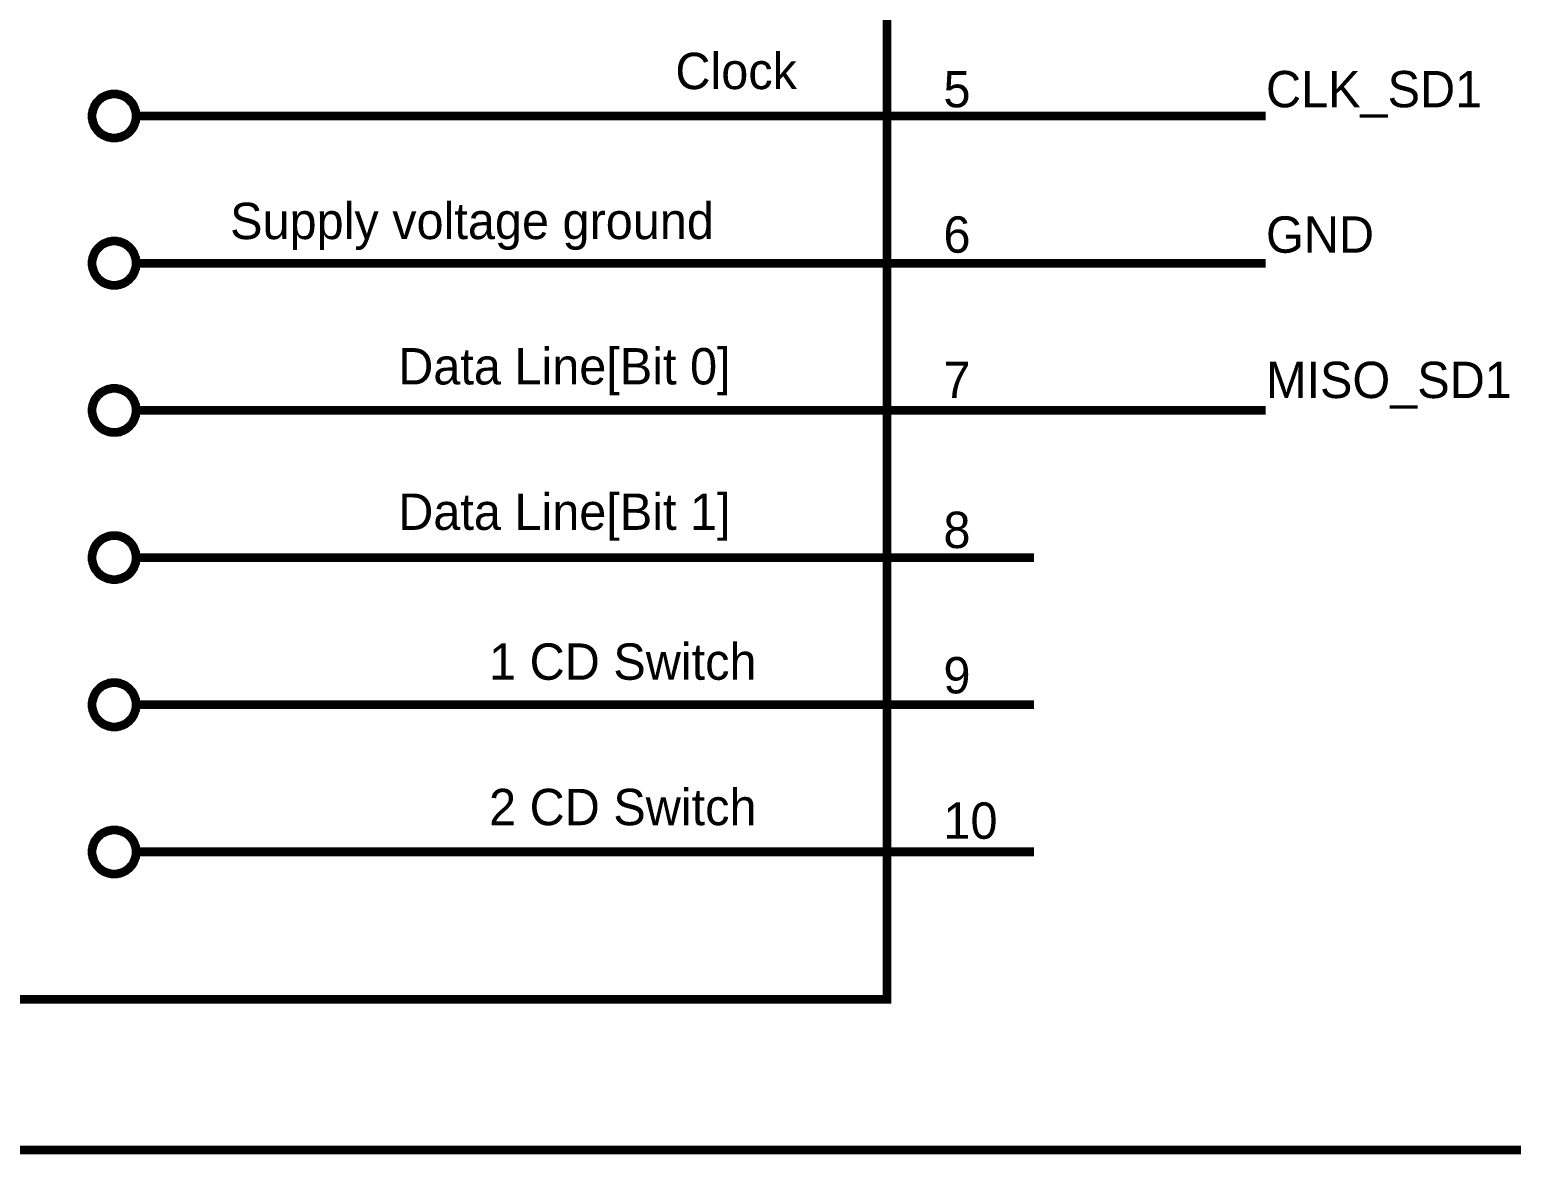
# Model space of a CAD drawing. Header units: inches. Extents: x 0 to 16.9, y 0 to 11.7.
# Drawn here: x 9.974 to 11.987, y 3.813 to 5.341 of the extents above; entities that cross this region are included whole.
import ezdxf

# ---------------------------------------------------------------- set-up
doc = ezdxf.new("R2010")
doc.units = ezdxf.units.IN
doc.header["$MEASUREMENT"] = 0
doc.layers.add('Sheet', color=255, linetype='Continuous')

msp = doc.modelspace()

# ---------------------------------------------------------------- linework, layer by layer
at = {"layer": 'Sheet'}
for points in [[(9.0385, 6.2234, 0.0118, 0.0118, 0), (11.1382, 6.2234, 0.0118, 0.0118, 0), (11.1382, 4.0233, 0.0118, 0.0118, 0), (9.0385, 4.0233, 0.0118, 0.0118, 0), (9.0385, 6.2234, 0.0118, 0.0118, 0)], [(9.0385, 6.2234, 0.0039, 0.0039, 0), (9.0385, 4.0233, 0.0039, 0.0039, 0), (11.1382, 4.0233, 0.0039, 0.0039, 0), (11.1382, 6.2234, 0.0039, 0.0039, 0), (9.0385, 6.2234, 0.0039, 0.0039, 0), (9.0385, 6.2234, 0.0039, 0.0039, 0)]]:
    msp.add_lwpolyline(points, format="xyseb", close=True, dxfattribs=at)
for points in [[(10.0584, 5.2233, 0.0118, 0.0118, 0), (10.0584, 5.2248, 0.0118, 0.0118, 0), (10.0584, 5.2264, 0.0118, 0.0118, 0), (10.0588, 5.2279, 0.0118, 0.0118, 0), (10.0592, 5.2295, 0.0118, 0.0118, 0), (10.0592, 5.2306, 0.0118, 0.0118, 0), (10.06, 5.2322, 0.0118, 0.0118, 0), (10.0604, 5.2337, 0.0118, 0.0118, 0), (10.0608, 5.2349, 0.0118, 0.0118, 0), (10.0615, 5.2364, 0.0118, 0.0118, 0), (10.0619, 5.2376, 0.0118, 0.0118, 0), (10.0627, 5.2387, 0.0118, 0.0118, 0), (10.0635, 5.2403, 0.0118, 0.0118, 0), (10.0646, 5.2414, 0.0118, 0.0118, 0), (10.0654, 5.2426, 0.0118, 0.0118, 0), (10.0662, 5.2434, 0.0118, 0.0118, 0), (10.0673, 5.2445, 0.0118, 0.0118, 0), (10.0685, 5.2457, 0.0118, 0.0118, 0), (10.0692, 5.2465, 0.0118, 0.0118, 0), (10.0704, 5.2472, 0.0118, 0.0118, 0), (10.0716, 5.2484, 0.0118, 0.0118, 0), (10.0731, 5.2492, 0.0118, 0.0118, 0), (10.0743, 5.2499, 0.0118, 0.0118, 0), (10.0754, 5.2503, 0.0118, 0.0118, 0), (10.077, 5.2511, 0.0118, 0.0118, 0), (10.0781, 5.2515, 0.0118, 0.0118, 0), (10.0797, 5.2519, 0.0118, 0.0118, 0), (10.0812, 5.2526, 0.0118, 0.0118, 0), (10.0824, 5.2526, 0.0118, 0.0118, 0), (10.0839, 5.253, 0.0118, 0.0118, 0), (10.0854, 5.2534, 0.0118, 0.0118, 0), (10.087, 5.2534, 0.0118, 0.0118, 0), (10.0885, 5.2534, 0.0118, 0.0118, 0)], [(10.0885, 5.2534, 0.0118, 0.0118, 0), (10.0885, 5.2534, 0.0118, 0.0118, 0)], [(10.0885, 5.2534, 0.0118, 0.0118, 0), (10.0901, 5.2534, 0.0118, 0.0118, 0), (10.0916, 5.2534, 0.0118, 0.0118, 0), (10.0932, 5.253, 0.0118, 0.0118, 0), (10.0943, 5.2526, 0.0118, 0.0118, 0), (10.0959, 5.2526, 0.0118, 0.0118, 0), (10.0974, 5.2519, 0.0118, 0.0118, 0), (10.0986, 5.2515, 0.0118, 0.0118, 0), (10.1001, 5.2511, 0.0118, 0.0118, 0), (10.1013, 5.2503, 0.0118, 0.0118, 0), (10.1024, 5.2499, 0.0118, 0.0118, 0), (10.104, 5.2492, 0.0118, 0.0118, 0), (10.1051, 5.2484, 0.0118, 0.0118, 0), (10.1063, 5.2472, 0.0118, 0.0118, 0), (10.1074, 5.2465, 0.0118, 0.0118, 0), (10.1086, 5.2457, 0.0118, 0.0118, 0), (10.1094, 5.2445, 0.0118, 0.0118, 0), (10.1105, 5.2434, 0.0118, 0.0118, 0), (10.1113, 5.2426, 0.0118, 0.0118, 0), (10.1124, 5.2414, 0.0118, 0.0118, 0), (10.1132, 5.2403, 0.0118, 0.0118, 0), (10.114, 5.2387, 0.0118, 0.0118, 0), (10.1148, 5.2376, 0.0118, 0.0118, 0), (10.1151, 5.2364, 0.0118, 0.0118, 0), (10.1159, 5.2349, 0.0118, 0.0118, 0), (10.1163, 5.2337, 0.0118, 0.0118, 0), (10.1167, 5.2322, 0.0118, 0.0118, 0), (10.1175, 5.2306, 0.0118, 0.0118, 0), (10.1175, 5.2295, 0.0118, 0.0118, 0), (10.1178, 5.2279, 0.0118, 0.0118, 0), (10.1182, 5.2264, 0.0118, 0.0118, 0), (10.1182, 5.2248, 0.0118, 0.0118, 0), (10.1182, 5.2233, 0.0118, 0.0118, 0)], [(10.0885, 5.1936, 0.0118, 0.0118, 0), (10.087, 5.1936, 0.0118, 0.0118, 0), (10.0854, 5.1936, 0.0118, 0.0118, 0), (10.0839, 5.194, 0.0118, 0.0118, 0), (10.0824, 5.1944, 0.0118, 0.0118, 0), (10.0812, 5.1944, 0.0118, 0.0118, 0), (10.0797, 5.1947, 0.0118, 0.0118, 0), (10.0781, 5.1955, 0.0118, 0.0118, 0), (10.077, 5.1959, 0.0118, 0.0118, 0), (10.0754, 5.1967, 0.0118, 0.0118, 0), (10.0743, 5.1971, 0.0118, 0.0118, 0), (10.0731, 5.1978, 0.0118, 0.0118, 0), (10.0716, 5.1986, 0.0118, 0.0118, 0), (10.0704, 5.1994, 0.0118, 0.0118, 0), (10.0692, 5.2002, 0.0118, 0.0118, 0), (10.0685, 5.2013, 0.0118, 0.0118, 0), (10.0673, 5.2021, 0.0118, 0.0118, 0), (10.0662, 5.2032, 0.0118, 0.0118, 0), (10.0654, 5.2044, 0.0118, 0.0118, 0), (10.0646, 5.2056, 0.0118, 0.0118, 0), (10.0635, 5.2067, 0.0118, 0.0118, 0), (10.0627, 5.2079, 0.0118, 0.0118, 0), (10.0619, 5.209, 0.0118, 0.0118, 0), (10.0615, 5.2102, 0.0118, 0.0118, 0), (10.0608, 5.2117, 0.0118, 0.0118, 0), (10.0604, 5.2129, 0.0118, 0.0118, 0), (10.06, 5.2144, 0.0118, 0.0118, 0), (10.0592, 5.216, 0.0118, 0.0118, 0), (10.0592, 5.2171, 0.0118, 0.0118, 0), (10.0588, 5.2187, 0.0118, 0.0118, 0), (10.0584, 5.2202, 0.0118, 0.0118, 0), (10.0584, 5.2218, 0.0118, 0.0118, 0), (10.0584, 5.2233, 0.0118, 0.0118, 0)], [(10.0584, 5.2233, 0.0118, 0.0118, 0), (10.0584, 5.2233, 0.0118, 0.0118, 0)], [(10.1182, 5.2233, 0.0118, 0.0118, 0), (10.1182, 5.2218, 0.0118, 0.0118, 0), (10.1182, 5.2202, 0.0118, 0.0118, 0), (10.1178, 5.2187, 0.0118, 0.0118, 0), (10.1175, 5.2171, 0.0118, 0.0118, 0), (10.1175, 5.216, 0.0118, 0.0118, 0), (10.1167, 5.2144, 0.0118, 0.0118, 0), (10.1163, 5.2129, 0.0118, 0.0118, 0), (10.1159, 5.2117, 0.0118, 0.0118, 0), (10.1151, 5.2102, 0.0118, 0.0118, 0), (10.1148, 5.209, 0.0118, 0.0118, 0), (10.114, 5.2079, 0.0118, 0.0118, 0), (10.1132, 5.2067, 0.0118, 0.0118, 0), (10.1124, 5.2056, 0.0118, 0.0118, 0), (10.1113, 5.2044, 0.0118, 0.0118, 0), (10.1105, 5.2032, 0.0118, 0.0118, 0), (10.1094, 5.2021, 0.0118, 0.0118, 0), (10.1086, 5.2013, 0.0118, 0.0118, 0), (10.1074, 5.2002, 0.0118, 0.0118, 0), (10.1063, 5.1994, 0.0118, 0.0118, 0), (10.1051, 5.1986, 0.0118, 0.0118, 0), (10.104, 5.1978, 0.0118, 0.0118, 0), (10.1024, 5.1971, 0.0118, 0.0118, 0), (10.1013, 5.1967, 0.0118, 0.0118, 0), (10.1001, 5.1959, 0.0118, 0.0118, 0), (10.0986, 5.1955, 0.0118, 0.0118, 0), (10.0974, 5.1947, 0.0118, 0.0118, 0), (10.0959, 5.1944, 0.0118, 0.0118, 0), (10.0943, 5.1944, 0.0118, 0.0118, 0), (10.0932, 5.194, 0.0118, 0.0118, 0), (10.0916, 5.1936, 0.0118, 0.0118, 0), (10.0901, 5.1936, 0.0118, 0.0118, 0), (10.0885, 5.1936, 0.0118, 0.0118, 0)], [(10.1182, 5.2233, 0.0118, 0.0118, 0), (10.1182, 5.2233, 0.0118, 0.0118, 0), (10.1182, 5.2233, 0.0118, 0.0118, 0), (10.1182, 5.2233, 0.0118, 0.0118, 0), (10.1182, 5.2233, 0.0118, 0.0118, 0), (10.1182, 5.2233, 0.0118, 0.0118, 0), (10.1182, 5.2233, 0.0118, 0.0118, 0), (10.1182, 5.2233, 0.0118, 0.0118, 0), (10.1182, 5.2233, 0.0118, 0.0118, 0), (10.1182, 5.2233, 0.0118, 0.0118, 0), (10.1182, 5.2233, 0.0118, 0.0118, 0), (10.1182, 5.2233, 0.0118, 0.0118, 0), (10.1182, 5.2233, 0.0118, 0.0118, 0), (10.1182, 5.2233, 0.0118, 0.0118, 0), (10.1182, 5.2233, 0.0118, 0.0118, 0), (10.1182, 5.2233, 0.0118, 0.0118, 0), (10.1182, 5.2233, 0.0118, 0.0118, 0), (10.1182, 5.2233, 0.0118, 0.0118, 0), (10.1182, 5.2233, 0.0118, 0.0118, 0), (10.1182, 5.2233, 0.0118, 0.0118, 0), (10.1182, 5.2233, 0.0118, 0.0118, 0), (10.1182, 5.2233, 0.0118, 0.0118, 0), (10.1182, 5.2233, 0.0118, 0.0118, 0), (10.1182, 5.2233, 0.0118, 0.0118, 0), (10.1182, 5.2233, 0.0118, 0.0118, 0), (10.1182, 5.2233, 0.0118, 0.0118, 0), (10.1182, 5.2233, 0.0118, 0.0118, 0), (10.1182, 5.2233, 0.0118, 0.0118, 0), (10.1182, 5.2233, 0.0118, 0.0118, 0), (10.1182, 5.2233, 0.0118, 0.0118, 0), (10.1182, 5.2233, 0.0118, 0.0118, 0), (10.1182, 5.2233, 0.0118, 0.0118, 0), (10.1182, 5.2233, 0.0118, 0.0118, 0)], [(10.1182, 5.2233, 0.0118, 0.0118, 0), (10.1182, 5.2233, 0.0118, 0.0118, 0)], [(10.1182, 5.2233, 0.0118, 0.0118, 0), (11.1382, 5.2233, 0.0118, 0.0118, 0)], [(11.1382, 5.2233, 0.0118, 0.0118, 0), (11.338, 5.2233, 0.0118, 0.0118, 0)], [(11.338, 5.2233, 0.0118, 0.0118, 0), (11.6528, 5.2233, 0.0118, 0.0118, 0)], [(10.0584, 5.0234, 0.0118, 0.0118, 0), (10.0584, 5.025, 0.0118, 0.0118, 0), (10.0584, 5.0265, 0.0118, 0.0118, 0), (10.0588, 5.0281, 0.0118, 0.0118, 0), (10.0592, 5.0296, 0.0118, 0.0118, 0), (10.0592, 5.0308, 0.0118, 0.0118, 0), (10.06, 5.0323, 0.0118, 0.0118, 0), (10.0604, 5.0338, 0.0118, 0.0118, 0), (10.0608, 5.035, 0.0118, 0.0118, 0), (10.0615, 5.0365, 0.0118, 0.0118, 0), (10.0619, 5.0377, 0.0118, 0.0118, 0), (10.0627, 5.0389, 0.0118, 0.0118, 0), (10.0635, 5.0404, 0.0118, 0.0118, 0), (10.0646, 5.0416, 0.0118, 0.0118, 0), (10.0654, 5.0427, 0.0118, 0.0118, 0), (10.0662, 5.0435, 0.0118, 0.0118, 0), (10.0673, 5.0447, 0.0118, 0.0118, 0), (10.0685, 5.0458, 0.0118, 0.0118, 0), (10.0692, 5.0466, 0.0118, 0.0118, 0), (10.0704, 5.0474, 0.0118, 0.0118, 0), (10.0716, 5.0485, 0.0118, 0.0118, 0), (10.0731, 5.0493, 0.0118, 0.0118, 0), (10.0743, 5.0501, 0.0118, 0.0118, 0), (10.0754, 5.0504, 0.0118, 0.0118, 0), (10.077, 5.0512, 0.0118, 0.0118, 0), (10.0781, 5.0516, 0.0118, 0.0118, 0), (10.0797, 5.052, 0.0118, 0.0118, 0), (10.0812, 5.0528, 0.0118, 0.0118, 0), (10.0824, 5.0528, 0.0118, 0.0118, 0), (10.0839, 5.0531, 0.0118, 0.0118, 0), (10.0854, 5.0535, 0.0118, 0.0118, 0), (10.087, 5.0535, 0.0118, 0.0118, 0), (10.0885, 5.0535, 0.0118, 0.0118, 0)], [(10.0885, 5.0535, 0.0118, 0.0118, 0), (10.0885, 5.0535, 0.0118, 0.0118, 0)], [(10.0885, 5.0535, 0.0118, 0.0118, 0), (10.0901, 5.0535, 0.0118, 0.0118, 0), (10.0916, 5.0535, 0.0118, 0.0118, 0), (10.0932, 5.0531, 0.0118, 0.0118, 0), (10.0943, 5.0528, 0.0118, 0.0118, 0), (10.0959, 5.0528, 0.0118, 0.0118, 0), (10.0974, 5.052, 0.0118, 0.0118, 0), (10.0986, 5.0516, 0.0118, 0.0118, 0), (10.1001, 5.0512, 0.0118, 0.0118, 0), (10.1013, 5.0504, 0.0118, 0.0118, 0), (10.1024, 5.0501, 0.0118, 0.0118, 0), (10.104, 5.0493, 0.0118, 0.0118, 0), (10.1051, 5.0485, 0.0118, 0.0118, 0), (10.1063, 5.0474, 0.0118, 0.0118, 0), (10.1074, 5.0466, 0.0118, 0.0118, 0), (10.1086, 5.0458, 0.0118, 0.0118, 0), (10.1094, 5.0447, 0.0118, 0.0118, 0), (10.1105, 5.0435, 0.0118, 0.0118, 0), (10.1113, 5.0427, 0.0118, 0.0118, 0), (10.1124, 5.0416, 0.0118, 0.0118, 0), (10.1132, 5.0404, 0.0118, 0.0118, 0), (10.114, 5.0389, 0.0118, 0.0118, 0), (10.1148, 5.0377, 0.0118, 0.0118, 0), (10.1151, 5.0365, 0.0118, 0.0118, 0), (10.1159, 5.035, 0.0118, 0.0118, 0), (10.1163, 5.0338, 0.0118, 0.0118, 0), (10.1167, 5.0323, 0.0118, 0.0118, 0), (10.1175, 5.0308, 0.0118, 0.0118, 0), (10.1175, 5.0296, 0.0118, 0.0118, 0), (10.1178, 5.0281, 0.0118, 0.0118, 0), (10.1182, 5.0265, 0.0118, 0.0118, 0), (10.1182, 5.025, 0.0118, 0.0118, 0), (10.1182, 5.0234, 0.0118, 0.0118, 0)], [(10.0885, 4.9933, 0.0118, 0.0118, 0), (10.087, 4.9933, 0.0118, 0.0118, 0), (10.0854, 4.9933, 0.0118, 0.0118, 0), (10.0839, 4.9937, 0.0118, 0.0118, 0), (10.0824, 4.9941, 0.0118, 0.0118, 0), (10.0812, 4.9941, 0.0118, 0.0118, 0), (10.0797, 4.9949, 0.0118, 0.0118, 0), (10.0781, 4.9953, 0.0118, 0.0118, 0), (10.077, 4.9956, 0.0118, 0.0118, 0), (10.0754, 4.9964, 0.0118, 0.0118, 0), (10.0743, 4.9968, 0.0118, 0.0118, 0), (10.0731, 4.9976, 0.0118, 0.0118, 0), (10.0716, 4.9984, 0.0118, 0.0118, 0), (10.0704, 4.9995, 0.0118, 0.0118, 0), (10.0692, 5.0003, 0.0118, 0.0118, 0), (10.0685, 5.0011, 0.0118, 0.0118, 0), (10.0673, 5.0022, 0.0118, 0.0118, 0), (10.0662, 5.0034, 0.0118, 0.0118, 0), (10.0654, 5.0041, 0.0118, 0.0118, 0), (10.0646, 5.0053, 0.0118, 0.0118, 0), (10.0635, 5.0065, 0.0118, 0.0118, 0), (10.0627, 5.008, 0.0118, 0.0118, 0), (10.0619, 5.0092, 0.0118, 0.0118, 0), (10.0615, 5.0103, 0.0118, 0.0118, 0), (10.0608, 5.0119, 0.0118, 0.0118, 0), (10.0604, 5.013, 0.0118, 0.0118, 0), (10.06, 5.0146, 0.0118, 0.0118, 0), (10.0592, 5.0161, 0.0118, 0.0118, 0), (10.0592, 5.0173, 0.0118, 0.0118, 0), (10.0588, 5.0188, 0.0118, 0.0118, 0), (10.0584, 5.0203, 0.0118, 0.0118, 0), (10.0584, 5.0219, 0.0118, 0.0118, 0), (10.0584, 5.0234, 0.0118, 0.0118, 0)], [(10.0584, 5.0234, 0.0118, 0.0118, 0), (10.0584, 5.0234, 0.0118, 0.0118, 0)], [(10.1182, 5.0234, 0.0118, 0.0118, 0), (10.1182, 5.0219, 0.0118, 0.0118, 0), (10.1182, 5.0203, 0.0118, 0.0118, 0), (10.1178, 5.0188, 0.0118, 0.0118, 0), (10.1175, 5.0173, 0.0118, 0.0118, 0), (10.1175, 5.0161, 0.0118, 0.0118, 0), (10.1167, 5.0146, 0.0118, 0.0118, 0), (10.1163, 5.013, 0.0118, 0.0118, 0), (10.1159, 5.0119, 0.0118, 0.0118, 0), (10.1151, 5.0103, 0.0118, 0.0118, 0), (10.1148, 5.0092, 0.0118, 0.0118, 0), (10.114, 5.008, 0.0118, 0.0118, 0), (10.1132, 5.0065, 0.0118, 0.0118, 0), (10.1124, 5.0053, 0.0118, 0.0118, 0), (10.1113, 5.0041, 0.0118, 0.0118, 0), (10.1105, 5.0034, 0.0118, 0.0118, 0), (10.1094, 5.0022, 0.0118, 0.0118, 0), (10.1086, 5.0011, 0.0118, 0.0118, 0), (10.1074, 5.0003, 0.0118, 0.0118, 0), (10.1063, 4.9995, 0.0118, 0.0118, 0), (10.1051, 4.9984, 0.0118, 0.0118, 0), (10.104, 4.9976, 0.0118, 0.0118, 0), (10.1024, 4.9968, 0.0118, 0.0118, 0), (10.1013, 4.9964, 0.0118, 0.0118, 0), (10.1001, 4.9956, 0.0118, 0.0118, 0), (10.0986, 4.9953, 0.0118, 0.0118, 0), (10.0974, 4.9949, 0.0118, 0.0118, 0), (10.0959, 4.9941, 0.0118, 0.0118, 0), (10.0943, 4.9941, 0.0118, 0.0118, 0), (10.0932, 4.9937, 0.0118, 0.0118, 0), (10.0916, 4.9933, 0.0118, 0.0118, 0), (10.0901, 4.9933, 0.0118, 0.0118, 0), (10.0885, 4.9933, 0.0118, 0.0118, 0)], [(10.1182, 5.0234, 0.0118, 0.0118, 0), (10.1182, 5.0234, 0.0118, 0.0118, 0), (10.1182, 5.0234, 0.0118, 0.0118, 0), (10.1182, 5.0234, 0.0118, 0.0118, 0), (10.1182, 5.0234, 0.0118, 0.0118, 0), (10.1182, 5.0234, 0.0118, 0.0118, 0), (10.1182, 5.0234, 0.0118, 0.0118, 0), (10.1182, 5.0234, 0.0118, 0.0118, 0), (10.1182, 5.0234, 0.0118, 0.0118, 0), (10.1182, 5.0234, 0.0118, 0.0118, 0), (10.1182, 5.0234, 0.0118, 0.0118, 0), (10.1182, 5.0234, 0.0118, 0.0118, 0), (10.1182, 5.0234, 0.0118, 0.0118, 0), (10.1182, 5.0234, 0.0118, 0.0118, 0), (10.1182, 5.0234, 0.0118, 0.0118, 0), (10.1182, 5.0234, 0.0118, 0.0118, 0), (10.1182, 5.0234, 0.0118, 0.0118, 0), (10.1182, 5.0234, 0.0118, 0.0118, 0), (10.1182, 5.0234, 0.0118, 0.0118, 0), (10.1182, 5.0234, 0.0118, 0.0118, 0), (10.1182, 5.0234, 0.0118, 0.0118, 0), (10.1182, 5.0234, 0.0118, 0.0118, 0), (10.1182, 5.0234, 0.0118, 0.0118, 0), (10.1182, 5.0234, 0.0118, 0.0118, 0), (10.1182, 5.0234, 0.0118, 0.0118, 0), (10.1182, 5.0234, 0.0118, 0.0118, 0), (10.1182, 5.0234, 0.0118, 0.0118, 0), (10.1182, 5.0234, 0.0118, 0.0118, 0), (10.1182, 5.0234, 0.0118, 0.0118, 0), (10.1182, 5.0234, 0.0118, 0.0118, 0), (10.1182, 5.0234, 0.0118, 0.0118, 0), (10.1182, 5.0234, 0.0118, 0.0118, 0), (10.1182, 5.0234, 0.0118, 0.0118, 0)], [(10.1182, 5.0234, 0.0118, 0.0118, 0), (10.1182, 5.0234, 0.0118, 0.0118, 0)], [(10.1182, 5.0234, 0.0118, 0.0118, 0), (11.1382, 5.0234, 0.0118, 0.0118, 0)], [(11.1382, 5.0234, 0.0118, 0.0118, 0), (11.338, 5.0234, 0.0118, 0.0118, 0)], [(11.338, 5.0234, 0.0118, 0.0118, 0), (11.6528, 5.0234, 0.0118, 0.0118, 0)], [(10.0584, 4.8236, 0.0118, 0.0118, 0), (10.0584, 4.8251, 0.0118, 0.0118, 0), (10.0584, 4.8266, 0.0118, 0.0118, 0), (10.0588, 4.8282, 0.0118, 0.0118, 0), (10.0592, 4.8297, 0.0118, 0.0118, 0), (10.0592, 4.8309, 0.0118, 0.0118, 0), (10.06, 4.8324, 0.0118, 0.0118, 0), (10.0604, 4.834, 0.0118, 0.0118, 0), (10.0608, 4.8351, 0.0118, 0.0118, 0), (10.0615, 4.8367, 0.0118, 0.0118, 0), (10.0619, 4.8378, 0.0118, 0.0118, 0), (10.0627, 4.839, 0.0118, 0.0118, 0), (10.0635, 4.8402, 0.0118, 0.0118, 0), (10.0646, 4.8413, 0.0118, 0.0118, 0), (10.0654, 4.8425, 0.0118, 0.0118, 0), (10.0662, 4.8436, 0.0118, 0.0118, 0), (10.0673, 4.8448, 0.0118, 0.0118, 0), (10.0685, 4.8456, 0.0118, 0.0118, 0), (10.0692, 4.8467, 0.0118, 0.0118, 0), (10.0704, 4.8475, 0.0118, 0.0118, 0), (10.0716, 4.8483, 0.0118, 0.0118, 0), (10.0731, 4.849, 0.0118, 0.0118, 0), (10.0743, 4.8498, 0.0118, 0.0118, 0), (10.0754, 4.8502, 0.0118, 0.0118, 0), (10.077, 4.851, 0.0118, 0.0118, 0), (10.0781, 4.8513, 0.0118, 0.0118, 0), (10.0797, 4.8521, 0.0118, 0.0118, 0), (10.0812, 4.8525, 0.0118, 0.0118, 0), (10.0824, 4.8525, 0.0118, 0.0118, 0), (10.0839, 4.8529, 0.0118, 0.0118, 0), (10.0854, 4.8533, 0.0118, 0.0118, 0), (10.087, 4.8533, 0.0118, 0.0118, 0), (10.0885, 4.8533, 0.0118, 0.0118, 0)], [(10.0885, 4.8533, 0.0118, 0.0118, 0), (10.0885, 4.8533, 0.0118, 0.0118, 0)], [(10.0885, 4.8533, 0.0118, 0.0118, 0), (10.0901, 4.8533, 0.0118, 0.0118, 0), (10.0916, 4.8533, 0.0118, 0.0118, 0), (10.0932, 4.8529, 0.0118, 0.0118, 0), (10.0943, 4.8525, 0.0118, 0.0118, 0), (10.0959, 4.8525, 0.0118, 0.0118, 0), (10.0974, 4.8521, 0.0118, 0.0118, 0), (10.0986, 4.8513, 0.0118, 0.0118, 0), (10.1001, 4.851, 0.0118, 0.0118, 0), (10.1013, 4.8502, 0.0118, 0.0118, 0), (10.1024, 4.8498, 0.0118, 0.0118, 0), (10.104, 4.849, 0.0118, 0.0118, 0), (10.1051, 4.8483, 0.0118, 0.0118, 0), (10.1063, 4.8475, 0.0118, 0.0118, 0), (10.1074, 4.8467, 0.0118, 0.0118, 0), (10.1086, 4.8456, 0.0118, 0.0118, 0), (10.1094, 4.8448, 0.0118, 0.0118, 0), (10.1105, 4.8436, 0.0118, 0.0118, 0), (10.1113, 4.8425, 0.0118, 0.0118, 0), (10.1124, 4.8413, 0.0118, 0.0118, 0), (10.1132, 4.8402, 0.0118, 0.0118, 0), (10.114, 4.839, 0.0118, 0.0118, 0), (10.1148, 4.8378, 0.0118, 0.0118, 0), (10.1151, 4.8367, 0.0118, 0.0118, 0), (10.1159, 4.8351, 0.0118, 0.0118, 0), (10.1163, 4.834, 0.0118, 0.0118, 0), (10.1167, 4.8324, 0.0118, 0.0118, 0), (10.1175, 4.8309, 0.0118, 0.0118, 0), (10.1175, 4.8297, 0.0118, 0.0118, 0), (10.1178, 4.8282, 0.0118, 0.0118, 0), (10.1182, 4.8266, 0.0118, 0.0118, 0), (10.1182, 4.8251, 0.0118, 0.0118, 0), (10.1182, 4.8236, 0.0118, 0.0118, 0)], [(10.0885, 4.7935, 0.0118, 0.0118, 0), (10.087, 4.7935, 0.0118, 0.0118, 0), (10.0854, 4.7935, 0.0118, 0.0118, 0), (10.0839, 4.7938, 0.0118, 0.0118, 0), (10.0824, 4.7942, 0.0118, 0.0118, 0), (10.0812, 4.7942, 0.0118, 0.0118, 0), (10.0797, 4.795, 0.0118, 0.0118, 0), (10.0781, 4.7954, 0.0118, 0.0118, 0), (10.077, 4.7958, 0.0118, 0.0118, 0), (10.0754, 4.7965, 0.0118, 0.0118, 0), (10.0743, 4.7969, 0.0118, 0.0118, 0), (10.0731, 4.7977, 0.0118, 0.0118, 0), (10.0716, 4.7985, 0.0118, 0.0118, 0), (10.0704, 4.7996, 0.0118, 0.0118, 0), (10.0692, 4.8004, 0.0118, 0.0118, 0), (10.0685, 4.8012, 0.0118, 0.0118, 0), (10.0673, 4.8023, 0.0118, 0.0118, 0), (10.0662, 4.8035, 0.0118, 0.0118, 0), (10.0654, 4.8043, 0.0118, 0.0118, 0), (10.0646, 4.8054, 0.0118, 0.0118, 0), (10.0635, 4.8066, 0.0118, 0.0118, 0), (10.0627, 4.8081, 0.0118, 0.0118, 0), (10.0619, 4.8093, 0.0118, 0.0118, 0), (10.0615, 4.8104, 0.0118, 0.0118, 0), (10.0608, 4.812, 0.0118, 0.0118, 0), (10.0604, 4.8131, 0.0118, 0.0118, 0), (10.06, 4.8147, 0.0118, 0.0118, 0), (10.0592, 4.8162, 0.0118, 0.0118, 0), (10.0592, 4.8174, 0.0118, 0.0118, 0), (10.0588, 4.8189, 0.0118, 0.0118, 0), (10.0584, 4.8205, 0.0118, 0.0118, 0), (10.0584, 4.822, 0.0118, 0.0118, 0), (10.0584, 4.8236, 0.0118, 0.0118, 0)], [(10.0584, 4.8236, 0.0118, 0.0118, 0), (10.0584, 4.8236, 0.0118, 0.0118, 0)], [(10.1182, 4.8236, 0.0118, 0.0118, 0), (10.1182, 4.822, 0.0118, 0.0118, 0), (10.1182, 4.8205, 0.0118, 0.0118, 0), (10.1178, 4.8189, 0.0118, 0.0118, 0), (10.1175, 4.8174, 0.0118, 0.0118, 0), (10.1175, 4.8162, 0.0118, 0.0118, 0), (10.1167, 4.8147, 0.0118, 0.0118, 0), (10.1163, 4.8131, 0.0118, 0.0118, 0), (10.1159, 4.812, 0.0118, 0.0118, 0), (10.1151, 4.8104, 0.0118, 0.0118, 0), (10.1148, 4.8093, 0.0118, 0.0118, 0), (10.114, 4.8081, 0.0118, 0.0118, 0), (10.1132, 4.8066, 0.0118, 0.0118, 0), (10.1124, 4.8054, 0.0118, 0.0118, 0), (10.1113, 4.8043, 0.0118, 0.0118, 0), (10.1105, 4.8035, 0.0118, 0.0118, 0), (10.1094, 4.8023, 0.0118, 0.0118, 0), (10.1086, 4.8012, 0.0118, 0.0118, 0), (10.1074, 4.8004, 0.0118, 0.0118, 0), (10.1063, 4.7996, 0.0118, 0.0118, 0), (10.1051, 4.7985, 0.0118, 0.0118, 0), (10.104, 4.7977, 0.0118, 0.0118, 0), (10.1024, 4.7969, 0.0118, 0.0118, 0), (10.1013, 4.7965, 0.0118, 0.0118, 0), (10.1001, 4.7958, 0.0118, 0.0118, 0), (10.0986, 4.7954, 0.0118, 0.0118, 0), (10.0974, 4.795, 0.0118, 0.0118, 0), (10.0959, 4.7942, 0.0118, 0.0118, 0), (10.0943, 4.7942, 0.0118, 0.0118, 0), (10.0932, 4.7938, 0.0118, 0.0118, 0), (10.0916, 4.7935, 0.0118, 0.0118, 0), (10.0901, 4.7935, 0.0118, 0.0118, 0), (10.0885, 4.7935, 0.0118, 0.0118, 0)], [(10.1182, 4.8236, 0.0118, 0.0118, 0), (10.1182, 4.8236, 0.0118, 0.0118, 0), (10.1182, 4.8236, 0.0118, 0.0118, 0), (10.1182, 4.8236, 0.0118, 0.0118, 0), (10.1182, 4.8236, 0.0118, 0.0118, 0), (10.1182, 4.8236, 0.0118, 0.0118, 0), (10.1182, 4.8236, 0.0118, 0.0118, 0), (10.1182, 4.8236, 0.0118, 0.0118, 0), (10.1182, 4.8236, 0.0118, 0.0118, 0), (10.1182, 4.8236, 0.0118, 0.0118, 0), (10.1182, 4.8236, 0.0118, 0.0118, 0), (10.1182, 4.8236, 0.0118, 0.0118, 0), (10.1182, 4.8236, 0.0118, 0.0118, 0), (10.1182, 4.8236, 0.0118, 0.0118, 0), (10.1182, 4.8236, 0.0118, 0.0118, 0), (10.1182, 4.8236, 0.0118, 0.0118, 0), (10.1182, 4.8236, 0.0118, 0.0118, 0), (10.1182, 4.8236, 0.0118, 0.0118, 0), (10.1182, 4.8236, 0.0118, 0.0118, 0), (10.1182, 4.8236, 0.0118, 0.0118, 0), (10.1182, 4.8236, 0.0118, 0.0118, 0), (10.1182, 4.8236, 0.0118, 0.0118, 0), (10.1182, 4.8236, 0.0118, 0.0118, 0), (10.1182, 4.8236, 0.0118, 0.0118, 0), (10.1182, 4.8236, 0.0118, 0.0118, 0), (10.1182, 4.8236, 0.0118, 0.0118, 0), (10.1182, 4.8236, 0.0118, 0.0118, 0), (10.1182, 4.8236, 0.0118, 0.0118, 0), (10.1182, 4.8236, 0.0118, 0.0118, 0), (10.1182, 4.8236, 0.0118, 0.0118, 0), (10.1182, 4.8236, 0.0118, 0.0118, 0), (10.1182, 4.8236, 0.0118, 0.0118, 0), (10.1182, 4.8236, 0.0118, 0.0118, 0)], [(10.1182, 4.8236, 0.0118, 0.0118, 0), (10.1182, 4.8236, 0.0118, 0.0118, 0)], [(10.1182, 4.8236, 0.0118, 0.0118, 0), (11.1382, 4.8236, 0.0118, 0.0118, 0)], [(11.1382, 4.8236, 0.0118, 0.0118, 0), (11.338, 4.8236, 0.0118, 0.0118, 0)], [(11.338, 4.8236, 0.0118, 0.0118, 0), (11.6528, 4.8236, 0.0118, 0.0118, 0)], [(10.0584, 4.6233, 0.0118, 0.0118, 0), (10.0584, 4.6248, 0.0118, 0.0118, 0), (10.0584, 4.6264, 0.0118, 0.0118, 0), (10.0588, 4.6279, 0.0118, 0.0118, 0), (10.0592, 4.6295, 0.0118, 0.0118, 0), (10.0592, 4.6306, 0.0118, 0.0118, 0), (10.06, 4.6322, 0.0118, 0.0118, 0), (10.0604, 4.6337, 0.0118, 0.0118, 0), (10.0608, 4.6349, 0.0118, 0.0118, 0), (10.0615, 4.6364, 0.0118, 0.0118, 0), (10.0619, 4.6376, 0.0118, 0.0118, 0), (10.0627, 4.6387, 0.0118, 0.0118, 0), (10.0635, 4.6403, 0.0118, 0.0118, 0), (10.0646, 4.6414, 0.0118, 0.0118, 0), (10.0654, 4.6426, 0.0118, 0.0118, 0), (10.0662, 4.6434, 0.0118, 0.0118, 0), (10.0673, 4.6445, 0.0118, 0.0118, 0), (10.0685, 4.6457, 0.0118, 0.0118, 0), (10.0692, 4.6465, 0.0118, 0.0118, 0), (10.0704, 4.6472, 0.0118, 0.0118, 0), (10.0716, 4.6484, 0.0118, 0.0118, 0), (10.0731, 4.6492, 0.0118, 0.0118, 0), (10.0743, 4.6499, 0.0118, 0.0118, 0), (10.0754, 4.6503, 0.0118, 0.0118, 0), (10.077, 4.6511, 0.0118, 0.0118, 0), (10.0781, 4.6515, 0.0118, 0.0118, 0), (10.0797, 4.6519, 0.0118, 0.0118, 0), (10.0812, 4.6526, 0.0118, 0.0118, 0), (10.0824, 4.6526, 0.0118, 0.0118, 0), (10.0839, 4.653, 0.0118, 0.0118, 0), (10.0854, 4.6534, 0.0118, 0.0118, 0), (10.087, 4.6534, 0.0118, 0.0118, 0), (10.0885, 4.6534, 0.0118, 0.0118, 0)], [(10.0885, 4.6534, 0.0118, 0.0118, 0), (10.0885, 4.6534, 0.0118, 0.0118, 0)], [(10.0885, 4.6534, 0.0118, 0.0118, 0), (10.0901, 4.6534, 0.0118, 0.0118, 0), (10.0916, 4.6534, 0.0118, 0.0118, 0), (10.0932, 4.653, 0.0118, 0.0118, 0), (10.0943, 4.6526, 0.0118, 0.0118, 0), (10.0959, 4.6526, 0.0118, 0.0118, 0), (10.0974, 4.6519, 0.0118, 0.0118, 0), (10.0986, 4.6515, 0.0118, 0.0118, 0), (10.1001, 4.6511, 0.0118, 0.0118, 0), (10.1013, 4.6503, 0.0118, 0.0118, 0), (10.1024, 4.6499, 0.0118, 0.0118, 0), (10.104, 4.6492, 0.0118, 0.0118, 0), (10.1051, 4.6484, 0.0118, 0.0118, 0), (10.1063, 4.6472, 0.0118, 0.0118, 0), (10.1074, 4.6465, 0.0118, 0.0118, 0), (10.1086, 4.6457, 0.0118, 0.0118, 0), (10.1094, 4.6445, 0.0118, 0.0118, 0), (10.1105, 4.6434, 0.0118, 0.0118, 0), (10.1113, 4.6426, 0.0118, 0.0118, 0), (10.1124, 4.6414, 0.0118, 0.0118, 0), (10.1132, 4.6403, 0.0118, 0.0118, 0), (10.114, 4.6387, 0.0118, 0.0118, 0), (10.1148, 4.6376, 0.0118, 0.0118, 0), (10.1151, 4.6364, 0.0118, 0.0118, 0), (10.1159, 4.6349, 0.0118, 0.0118, 0), (10.1163, 4.6337, 0.0118, 0.0118, 0), (10.1167, 4.6322, 0.0118, 0.0118, 0), (10.1175, 4.6306, 0.0118, 0.0118, 0), (10.1175, 4.6295, 0.0118, 0.0118, 0), (10.1178, 4.6279, 0.0118, 0.0118, 0), (10.1182, 4.6264, 0.0118, 0.0118, 0), (10.1182, 4.6248, 0.0118, 0.0118, 0), (10.1182, 4.6233, 0.0118, 0.0118, 0)], [(10.0885, 4.5936, 0.0118, 0.0118, 0), (10.087, 4.5936, 0.0118, 0.0118, 0), (10.0854, 4.5936, 0.0118, 0.0118, 0), (10.0839, 4.594, 0.0118, 0.0118, 0), (10.0824, 4.5944, 0.0118, 0.0118, 0), (10.0812, 4.5944, 0.0118, 0.0118, 0), (10.0797, 4.5947, 0.0118, 0.0118, 0), (10.0781, 4.5955, 0.0118, 0.0118, 0), (10.077, 4.5959, 0.0118, 0.0118, 0), (10.0754, 4.5967, 0.0118, 0.0118, 0), (10.0743, 4.5971, 0.0118, 0.0118, 0), (10.0731, 4.5978, 0.0118, 0.0118, 0), (10.0716, 4.5986, 0.0118, 0.0118, 0), (10.0704, 4.5994, 0.0118, 0.0118, 0), (10.0692, 4.6001, 0.0118, 0.0118, 0), (10.0685, 4.6013, 0.0118, 0.0118, 0), (10.0673, 4.6021, 0.0118, 0.0118, 0), (10.0662, 4.6032, 0.0118, 0.0118, 0), (10.0654, 4.6044, 0.0118, 0.0118, 0), (10.0646, 4.6056, 0.0118, 0.0118, 0), (10.0635, 4.6067, 0.0118, 0.0118, 0), (10.0627, 4.6079, 0.0118, 0.0118, 0), (10.0619, 4.609, 0.0118, 0.0118, 0), (10.0615, 4.6102, 0.0118, 0.0118, 0), (10.0608, 4.6117, 0.0118, 0.0118, 0), (10.0604, 4.6129, 0.0118, 0.0118, 0), (10.06, 4.6144, 0.0118, 0.0118, 0), (10.0592, 4.616, 0.0118, 0.0118, 0), (10.0592, 4.6171, 0.0118, 0.0118, 0), (10.0588, 4.6187, 0.0118, 0.0118, 0), (10.0584, 4.6202, 0.0118, 0.0118, 0), (10.0584, 4.6218, 0.0118, 0.0118, 0), (10.0584, 4.6233, 0.0118, 0.0118, 0)], [(10.0584, 4.6233, 0.0118, 0.0118, 0), (10.0584, 4.6233, 0.0118, 0.0118, 0)], [(10.1182, 4.6233, 0.0118, 0.0118, 0), (10.1182, 4.6218, 0.0118, 0.0118, 0), (10.1182, 4.6202, 0.0118, 0.0118, 0), (10.1178, 4.6187, 0.0118, 0.0118, 0), (10.1175, 4.6171, 0.0118, 0.0118, 0), (10.1175, 4.616, 0.0118, 0.0118, 0), (10.1167, 4.6144, 0.0118, 0.0118, 0), (10.1163, 4.6129, 0.0118, 0.0118, 0), (10.1159, 4.6117, 0.0118, 0.0118, 0), (10.1151, 4.6102, 0.0118, 0.0118, 0), (10.1148, 4.609, 0.0118, 0.0118, 0), (10.114, 4.6079, 0.0118, 0.0118, 0), (10.1132, 4.6067, 0.0118, 0.0118, 0), (10.1124, 4.6056, 0.0118, 0.0118, 0), (10.1113, 4.6044, 0.0118, 0.0118, 0), (10.1105, 4.6032, 0.0118, 0.0118, 0), (10.1094, 4.6021, 0.0118, 0.0118, 0), (10.1086, 4.6013, 0.0118, 0.0118, 0), (10.1074, 4.6001, 0.0118, 0.0118, 0), (10.1063, 4.5994, 0.0118, 0.0118, 0), (10.1051, 4.5986, 0.0118, 0.0118, 0), (10.104, 4.5978, 0.0118, 0.0118, 0), (10.1024, 4.5971, 0.0118, 0.0118, 0), (10.1013, 4.5967, 0.0118, 0.0118, 0), (10.1001, 4.5959, 0.0118, 0.0118, 0), (10.0986, 4.5955, 0.0118, 0.0118, 0), (10.0974, 4.5947, 0.0118, 0.0118, 0), (10.0959, 4.5944, 0.0118, 0.0118, 0), (10.0943, 4.5944, 0.0118, 0.0118, 0), (10.0932, 4.594, 0.0118, 0.0118, 0), (10.0916, 4.5936, 0.0118, 0.0118, 0), (10.0901, 4.5936, 0.0118, 0.0118, 0), (10.0885, 4.5936, 0.0118, 0.0118, 0)], [(10.1182, 4.6233, 0.0118, 0.0118, 0), (10.1182, 4.6233, 0.0118, 0.0118, 0), (10.1182, 4.6233, 0.0118, 0.0118, 0), (10.1182, 4.6233, 0.0118, 0.0118, 0), (10.1182, 4.6233, 0.0118, 0.0118, 0), (10.1182, 4.6233, 0.0118, 0.0118, 0), (10.1182, 4.6233, 0.0118, 0.0118, 0), (10.1182, 4.6233, 0.0118, 0.0118, 0), (10.1182, 4.6233, 0.0118, 0.0118, 0), (10.1182, 4.6233, 0.0118, 0.0118, 0), (10.1182, 4.6233, 0.0118, 0.0118, 0), (10.1182, 4.6233, 0.0118, 0.0118, 0), (10.1182, 4.6233, 0.0118, 0.0118, 0), (10.1182, 4.6233, 0.0118, 0.0118, 0), (10.1182, 4.6233, 0.0118, 0.0118, 0), (10.1182, 4.6233, 0.0118, 0.0118, 0), (10.1182, 4.6233, 0.0118, 0.0118, 0), (10.1182, 4.6233, 0.0118, 0.0118, 0), (10.1182, 4.6233, 0.0118, 0.0118, 0), (10.1182, 4.6233, 0.0118, 0.0118, 0), (10.1182, 4.6233, 0.0118, 0.0118, 0), (10.1182, 4.6233, 0.0118, 0.0118, 0), (10.1182, 4.6233, 0.0118, 0.0118, 0), (10.1182, 4.6233, 0.0118, 0.0118, 0), (10.1182, 4.6233, 0.0118, 0.0118, 0), (10.1182, 4.6233, 0.0118, 0.0118, 0), (10.1182, 4.6233, 0.0118, 0.0118, 0), (10.1182, 4.6233, 0.0118, 0.0118, 0), (10.1182, 4.6233, 0.0118, 0.0118, 0), (10.1182, 4.6233, 0.0118, 0.0118, 0), (10.1182, 4.6233, 0.0118, 0.0118, 0), (10.1182, 4.6233, 0.0118, 0.0118, 0), (10.1182, 4.6233, 0.0118, 0.0118, 0)], [(10.1182, 4.6233, 0.0118, 0.0118, 0), (10.1182, 4.6233, 0.0118, 0.0118, 0)], [(10.1182, 4.6233, 0.0118, 0.0118, 0), (11.1382, 4.6233, 0.0118, 0.0118, 0)], [(11.1382, 4.6233, 0.0118, 0.0118, 0), (11.338, 4.6233, 0.0118, 0.0118, 0)], [(10.0584, 4.4234, 0.0118, 0.0118, 0), (10.0584, 4.425, 0.0118, 0.0118, 0), (10.0584, 4.4265, 0.0118, 0.0118, 0), (10.0588, 4.4281, 0.0118, 0.0118, 0), (10.0592, 4.4296, 0.0118, 0.0118, 0), (10.0592, 4.4308, 0.0118, 0.0118, 0), (10.06, 4.4323, 0.0118, 0.0118, 0), (10.0604, 4.4338, 0.0118, 0.0118, 0), (10.0608, 4.435, 0.0118, 0.0118, 0), (10.0615, 4.4365, 0.0118, 0.0118, 0), (10.0619, 4.4377, 0.0118, 0.0118, 0), (10.0627, 4.4389, 0.0118, 0.0118, 0), (10.0635, 4.4404, 0.0118, 0.0118, 0), (10.0646, 4.4416, 0.0118, 0.0118, 0), (10.0654, 4.4427, 0.0118, 0.0118, 0), (10.0662, 4.4435, 0.0118, 0.0118, 0), (10.0673, 4.4446, 0.0118, 0.0118, 0), (10.0685, 4.4458, 0.0118, 0.0118, 0), (10.0692, 4.4466, 0.0118, 0.0118, 0), (10.0704, 4.4474, 0.0118, 0.0118, 0), (10.0716, 4.4485, 0.0118, 0.0118, 0), (10.0731, 4.4493, 0.0118, 0.0118, 0), (10.0743, 4.4501, 0.0118, 0.0118, 0), (10.0754, 4.4504, 0.0118, 0.0118, 0), (10.077, 4.4512, 0.0118, 0.0118, 0), (10.0781, 4.4516, 0.0118, 0.0118, 0), (10.0797, 4.452, 0.0118, 0.0118, 0), (10.0812, 4.4528, 0.0118, 0.0118, 0), (10.0824, 4.4528, 0.0118, 0.0118, 0), (10.0839, 4.4531, 0.0118, 0.0118, 0), (10.0854, 4.4535, 0.0118, 0.0118, 0), (10.087, 4.4535, 0.0118, 0.0118, 0), (10.0885, 4.4535, 0.0118, 0.0118, 0)], [(10.0885, 4.4535, 0.0118, 0.0118, 0), (10.0885, 4.4535, 0.0118, 0.0118, 0)], [(10.0885, 4.4535, 0.0118, 0.0118, 0), (10.0901, 4.4535, 0.0118, 0.0118, 0), (10.0916, 4.4535, 0.0118, 0.0118, 0), (10.0932, 4.4531, 0.0118, 0.0118, 0), (10.0943, 4.4528, 0.0118, 0.0118, 0), (10.0959, 4.4528, 0.0118, 0.0118, 0), (10.0974, 4.452, 0.0118, 0.0118, 0), (10.0986, 4.4516, 0.0118, 0.0118, 0), (10.1001, 4.4512, 0.0118, 0.0118, 0), (10.1013, 4.4504, 0.0118, 0.0118, 0), (10.1024, 4.4501, 0.0118, 0.0118, 0), (10.104, 4.4493, 0.0118, 0.0118, 0), (10.1051, 4.4485, 0.0118, 0.0118, 0), (10.1063, 4.4474, 0.0118, 0.0118, 0), (10.1074, 4.4466, 0.0118, 0.0118, 0), (10.1086, 4.4458, 0.0118, 0.0118, 0), (10.1094, 4.4446, 0.0118, 0.0118, 0), (10.1105, 4.4435, 0.0118, 0.0118, 0), (10.1113, 4.4427, 0.0118, 0.0118, 0), (10.1124, 4.4416, 0.0118, 0.0118, 0), (10.1132, 4.4404, 0.0118, 0.0118, 0), (10.114, 4.4389, 0.0118, 0.0118, 0), (10.1148, 4.4377, 0.0118, 0.0118, 0), (10.1151, 4.4365, 0.0118, 0.0118, 0), (10.1159, 4.435, 0.0118, 0.0118, 0), (10.1163, 4.4338, 0.0118, 0.0118, 0), (10.1167, 4.4323, 0.0118, 0.0118, 0), (10.1175, 4.4308, 0.0118, 0.0118, 0), (10.1175, 4.4296, 0.0118, 0.0118, 0), (10.1178, 4.4281, 0.0118, 0.0118, 0), (10.1182, 4.4265, 0.0118, 0.0118, 0), (10.1182, 4.425, 0.0118, 0.0118, 0), (10.1182, 4.4234, 0.0118, 0.0118, 0)], [(10.0885, 4.3933, 0.0118, 0.0118, 0), (10.087, 4.3933, 0.0118, 0.0118, 0), (10.0854, 4.3933, 0.0118, 0.0118, 0), (10.0839, 4.3937, 0.0118, 0.0118, 0), (10.0824, 4.3941, 0.0118, 0.0118, 0), (10.0812, 4.3941, 0.0118, 0.0118, 0), (10.0797, 4.3949, 0.0118, 0.0118, 0), (10.0781, 4.3953, 0.0118, 0.0118, 0), (10.077, 4.3956, 0.0118, 0.0118, 0), (10.0754, 4.3964, 0.0118, 0.0118, 0), (10.0743, 4.3968, 0.0118, 0.0118, 0), (10.0731, 4.3976, 0.0118, 0.0118, 0), (10.0716, 4.3983, 0.0118, 0.0118, 0), (10.0704, 4.3995, 0.0118, 0.0118, 0), (10.0692, 4.4003, 0.0118, 0.0118, 0), (10.0685, 4.401, 0.0118, 0.0118, 0), (10.0673, 4.4022, 0.0118, 0.0118, 0), (10.0662, 4.4034, 0.0118, 0.0118, 0), (10.0654, 4.4041, 0.0118, 0.0118, 0), (10.0646, 4.4053, 0.0118, 0.0118, 0), (10.0635, 4.4065, 0.0118, 0.0118, 0), (10.0627, 4.408, 0.0118, 0.0118, 0), (10.0619, 4.4092, 0.0118, 0.0118, 0), (10.0615, 4.4103, 0.0118, 0.0118, 0), (10.0608, 4.4119, 0.0118, 0.0118, 0), (10.0604, 4.413, 0.0118, 0.0118, 0), (10.06, 4.4146, 0.0118, 0.0118, 0), (10.0592, 4.4161, 0.0118, 0.0118, 0), (10.0592, 4.4173, 0.0118, 0.0118, 0), (10.0588, 4.4188, 0.0118, 0.0118, 0), (10.0584, 4.4203, 0.0118, 0.0118, 0), (10.0584, 4.4219, 0.0118, 0.0118, 0), (10.0584, 4.4234, 0.0118, 0.0118, 0)], [(10.0584, 4.4234, 0.0118, 0.0118, 0), (10.0584, 4.4234, 0.0118, 0.0118, 0)], [(10.1182, 4.4234, 0.0118, 0.0118, 0), (10.1182, 4.4219, 0.0118, 0.0118, 0), (10.1182, 4.4203, 0.0118, 0.0118, 0), (10.1178, 4.4188, 0.0118, 0.0118, 0), (10.1175, 4.4173, 0.0118, 0.0118, 0), (10.1175, 4.4161, 0.0118, 0.0118, 0), (10.1167, 4.4146, 0.0118, 0.0118, 0), (10.1163, 4.413, 0.0118, 0.0118, 0), (10.1159, 4.4119, 0.0118, 0.0118, 0), (10.1151, 4.4103, 0.0118, 0.0118, 0), (10.1148, 4.4092, 0.0118, 0.0118, 0), (10.114, 4.408, 0.0118, 0.0118, 0), (10.1132, 4.4065, 0.0118, 0.0118, 0), (10.1124, 4.4053, 0.0118, 0.0118, 0), (10.1113, 4.4041, 0.0118, 0.0118, 0), (10.1105, 4.4034, 0.0118, 0.0118, 0), (10.1094, 4.4022, 0.0118, 0.0118, 0), (10.1086, 4.401, 0.0118, 0.0118, 0), (10.1074, 4.4003, 0.0118, 0.0118, 0), (10.1063, 4.3995, 0.0118, 0.0118, 0), (10.1051, 4.3983, 0.0118, 0.0118, 0), (10.104, 4.3976, 0.0118, 0.0118, 0), (10.1024, 4.3968, 0.0118, 0.0118, 0), (10.1013, 4.3964, 0.0118, 0.0118, 0), (10.1001, 4.3956, 0.0118, 0.0118, 0), (10.0986, 4.3953, 0.0118, 0.0118, 0), (10.0974, 4.3949, 0.0118, 0.0118, 0), (10.0959, 4.3941, 0.0118, 0.0118, 0), (10.0943, 4.3941, 0.0118, 0.0118, 0), (10.0932, 4.3937, 0.0118, 0.0118, 0), (10.0916, 4.3933, 0.0118, 0.0118, 0), (10.0901, 4.3933, 0.0118, 0.0118, 0), (10.0885, 4.3933, 0.0118, 0.0118, 0)], [(10.1182, 4.4234, 0.0118, 0.0118, 0), (10.1182, 4.4234, 0.0118, 0.0118, 0), (10.1182, 4.4234, 0.0118, 0.0118, 0), (10.1182, 4.4234, 0.0118, 0.0118, 0), (10.1182, 4.4234, 0.0118, 0.0118, 0), (10.1182, 4.4234, 0.0118, 0.0118, 0), (10.1182, 4.4234, 0.0118, 0.0118, 0), (10.1182, 4.4234, 0.0118, 0.0118, 0), (10.1182, 4.4234, 0.0118, 0.0118, 0), (10.1182, 4.4234, 0.0118, 0.0118, 0), (10.1182, 4.4234, 0.0118, 0.0118, 0), (10.1182, 4.4234, 0.0118, 0.0118, 0), (10.1182, 4.4234, 0.0118, 0.0118, 0), (10.1182, 4.4234, 0.0118, 0.0118, 0), (10.1182, 4.4234, 0.0118, 0.0118, 0), (10.1182, 4.4234, 0.0118, 0.0118, 0), (10.1182, 4.4234, 0.0118, 0.0118, 0), (10.1182, 4.4234, 0.0118, 0.0118, 0), (10.1182, 4.4234, 0.0118, 0.0118, 0), (10.1182, 4.4234, 0.0118, 0.0118, 0), (10.1182, 4.4234, 0.0118, 0.0118, 0), (10.1182, 4.4234, 0.0118, 0.0118, 0), (10.1182, 4.4234, 0.0118, 0.0118, 0), (10.1182, 4.4234, 0.0118, 0.0118, 0), (10.1182, 4.4234, 0.0118, 0.0118, 0), (10.1182, 4.4234, 0.0118, 0.0118, 0), (10.1182, 4.4234, 0.0118, 0.0118, 0), (10.1182, 4.4234, 0.0118, 0.0118, 0), (10.1182, 4.4234, 0.0118, 0.0118, 0), (10.1182, 4.4234, 0.0118, 0.0118, 0), (10.1182, 4.4234, 0.0118, 0.0118, 0), (10.1182, 4.4234, 0.0118, 0.0118, 0), (10.1182, 4.4234, 0.0118, 0.0118, 0)], [(10.1182, 4.4234, 0.0118, 0.0118, 0), (10.1182, 4.4234, 0.0118, 0.0118, 0)], [(10.1182, 4.4234, 0.0118, 0.0118, 0), (11.1382, 4.4234, 0.0118, 0.0118, 0)], [(11.1382, 4.4234, 0.0118, 0.0118, 0), (11.338, 4.4234, 0.0118, 0.0118, 0)], [(10.0584, 4.2236, 0.0118, 0.0118, 0), (10.0584, 4.2251, 0.0118, 0.0118, 0), (10.0584, 4.2266, 0.0118, 0.0118, 0), (10.0588, 4.2282, 0.0118, 0.0118, 0), (10.0592, 4.2297, 0.0118, 0.0118, 0), (10.0592, 4.2309, 0.0118, 0.0118, 0), (10.06, 4.2324, 0.0118, 0.0118, 0), (10.0604, 4.234, 0.0118, 0.0118, 0), (10.0608, 4.2351, 0.0118, 0.0118, 0), (10.0615, 4.2367, 0.0118, 0.0118, 0), (10.0619, 4.2378, 0.0118, 0.0118, 0), (10.0627, 4.239, 0.0118, 0.0118, 0), (10.0635, 4.2401, 0.0118, 0.0118, 0), (10.0646, 4.2413, 0.0118, 0.0118, 0), (10.0654, 4.2425, 0.0118, 0.0118, 0), (10.0662, 4.2436, 0.0118, 0.0118, 0), (10.0673, 4.2448, 0.0118, 0.0118, 0), (10.0685, 4.2455, 0.0118, 0.0118, 0), (10.0692, 4.2467, 0.0118, 0.0118, 0), (10.0704, 4.2475, 0.0118, 0.0118, 0), (10.0716, 4.2483, 0.0118, 0.0118, 0), (10.0731, 4.249, 0.0118, 0.0118, 0), (10.0743, 4.2498, 0.0118, 0.0118, 0), (10.0754, 4.2502, 0.0118, 0.0118, 0), (10.077, 4.251, 0.0118, 0.0118, 0), (10.0781, 4.2513, 0.0118, 0.0118, 0), (10.0797, 4.2521, 0.0118, 0.0118, 0), (10.0812, 4.2525, 0.0118, 0.0118, 0), (10.0824, 4.2525, 0.0118, 0.0118, 0), (10.0839, 4.2529, 0.0118, 0.0118, 0), (10.0854, 4.2533, 0.0118, 0.0118, 0), (10.087, 4.2533, 0.0118, 0.0118, 0), (10.0885, 4.2533, 0.0118, 0.0118, 0)], [(10.0885, 4.2533, 0.0118, 0.0118, 0), (10.0885, 4.2533, 0.0118, 0.0118, 0)], [(10.0885, 4.2533, 0.0118, 0.0118, 0), (10.0901, 4.2533, 0.0118, 0.0118, 0), (10.0916, 4.2533, 0.0118, 0.0118, 0), (10.0932, 4.2529, 0.0118, 0.0118, 0), (10.0943, 4.2525, 0.0118, 0.0118, 0), (10.0959, 4.2525, 0.0118, 0.0118, 0), (10.0974, 4.2521, 0.0118, 0.0118, 0), (10.0986, 4.2513, 0.0118, 0.0118, 0), (10.1001, 4.251, 0.0118, 0.0118, 0), (10.1013, 4.2502, 0.0118, 0.0118, 0), (10.1024, 4.2498, 0.0118, 0.0118, 0), (10.104, 4.249, 0.0118, 0.0118, 0), (10.1051, 4.2483, 0.0118, 0.0118, 0), (10.1063, 4.2475, 0.0118, 0.0118, 0), (10.1074, 4.2467, 0.0118, 0.0118, 0), (10.1086, 4.2455, 0.0118, 0.0118, 0), (10.1094, 4.2448, 0.0118, 0.0118, 0), (10.1105, 4.2436, 0.0118, 0.0118, 0), (10.1113, 4.2425, 0.0118, 0.0118, 0), (10.1124, 4.2413, 0.0118, 0.0118, 0), (10.1132, 4.2401, 0.0118, 0.0118, 0), (10.114, 4.239, 0.0118, 0.0118, 0), (10.1148, 4.2378, 0.0118, 0.0118, 0), (10.1151, 4.2367, 0.0118, 0.0118, 0), (10.1159, 4.2351, 0.0118, 0.0118, 0), (10.1163, 4.234, 0.0118, 0.0118, 0), (10.1167, 4.2324, 0.0118, 0.0118, 0), (10.1175, 4.2309, 0.0118, 0.0118, 0), (10.1175, 4.2297, 0.0118, 0.0118, 0), (10.1178, 4.2282, 0.0118, 0.0118, 0), (10.1182, 4.2266, 0.0118, 0.0118, 0), (10.1182, 4.2251, 0.0118, 0.0118, 0), (10.1182, 4.2236, 0.0118, 0.0118, 0)], [(10.0885, 4.1935, 0.0118, 0.0118, 0), (10.087, 4.1935, 0.0118, 0.0118, 0), (10.0854, 4.1935, 0.0118, 0.0118, 0), (10.0839, 4.1938, 0.0118, 0.0118, 0), (10.0824, 4.1942, 0.0118, 0.0118, 0), (10.0812, 4.1942, 0.0118, 0.0118, 0), (10.0797, 4.195, 0.0118, 0.0118, 0), (10.0781, 4.1954, 0.0118, 0.0118, 0), (10.077, 4.1958, 0.0118, 0.0118, 0), (10.0754, 4.1965, 0.0118, 0.0118, 0), (10.0743, 4.1969, 0.0118, 0.0118, 0), (10.0731, 4.1977, 0.0118, 0.0118, 0), (10.0716, 4.1985, 0.0118, 0.0118, 0), (10.0704, 4.1996, 0.0118, 0.0118, 0), (10.0692, 4.2004, 0.0118, 0.0118, 0), (10.0685, 4.2012, 0.0118, 0.0118, 0), (10.0673, 4.2023, 0.0118, 0.0118, 0), (10.0662, 4.2035, 0.0118, 0.0118, 0), (10.0654, 4.2043, 0.0118, 0.0118, 0), (10.0646, 4.2054, 0.0118, 0.0118, 0), (10.0635, 4.2066, 0.0118, 0.0118, 0), (10.0627, 4.2081, 0.0118, 0.0118, 0), (10.0619, 4.2093, 0.0118, 0.0118, 0), (10.0615, 4.2104, 0.0118, 0.0118, 0), (10.0608, 4.212, 0.0118, 0.0118, 0), (10.0604, 4.2131, 0.0118, 0.0118, 0), (10.06, 4.2147, 0.0118, 0.0118, 0), (10.0592, 4.2162, 0.0118, 0.0118, 0), (10.0592, 4.2174, 0.0118, 0.0118, 0), (10.0588, 4.2189, 0.0118, 0.0118, 0), (10.0584, 4.2205, 0.0118, 0.0118, 0), (10.0584, 4.222, 0.0118, 0.0118, 0), (10.0584, 4.2236, 0.0118, 0.0118, 0)], [(10.0584, 4.2236, 0.0118, 0.0118, 0), (10.0584, 4.2236, 0.0118, 0.0118, 0)], [(10.1182, 4.2236, 0.0118, 0.0118, 0), (10.1182, 4.222, 0.0118, 0.0118, 0), (10.1182, 4.2205, 0.0118, 0.0118, 0), (10.1178, 4.2189, 0.0118, 0.0118, 0), (10.1175, 4.2174, 0.0118, 0.0118, 0), (10.1175, 4.2162, 0.0118, 0.0118, 0), (10.1167, 4.2147, 0.0118, 0.0118, 0), (10.1163, 4.2131, 0.0118, 0.0118, 0), (10.1159, 4.212, 0.0118, 0.0118, 0), (10.1151, 4.2104, 0.0118, 0.0118, 0), (10.1148, 4.2093, 0.0118, 0.0118, 0), (10.114, 4.2081, 0.0118, 0.0118, 0), (10.1132, 4.2066, 0.0118, 0.0118, 0), (10.1124, 4.2054, 0.0118, 0.0118, 0), (10.1113, 4.2043, 0.0118, 0.0118, 0), (10.1105, 4.2035, 0.0118, 0.0118, 0), (10.1094, 4.2023, 0.0118, 0.0118, 0), (10.1086, 4.2012, 0.0118, 0.0118, 0), (10.1074, 4.2004, 0.0118, 0.0118, 0), (10.1063, 4.1996, 0.0118, 0.0118, 0), (10.1051, 4.1985, 0.0118, 0.0118, 0), (10.104, 4.1977, 0.0118, 0.0118, 0), (10.1024, 4.1969, 0.0118, 0.0118, 0), (10.1013, 4.1965, 0.0118, 0.0118, 0), (10.1001, 4.1958, 0.0118, 0.0118, 0), (10.0986, 4.1954, 0.0118, 0.0118, 0), (10.0974, 4.195, 0.0118, 0.0118, 0), (10.0959, 4.1942, 0.0118, 0.0118, 0), (10.0943, 4.1942, 0.0118, 0.0118, 0), (10.0932, 4.1938, 0.0118, 0.0118, 0), (10.0916, 4.1935, 0.0118, 0.0118, 0), (10.0901, 4.1935, 0.0118, 0.0118, 0), (10.0885, 4.1935, 0.0118, 0.0118, 0)], [(10.1182, 4.2236, 0.0118, 0.0118, 0), (10.1182, 4.2236, 0.0118, 0.0118, 0), (10.1182, 4.2236, 0.0118, 0.0118, 0), (10.1182, 4.2236, 0.0118, 0.0118, 0), (10.1182, 4.2236, 0.0118, 0.0118, 0), (10.1182, 4.2236, 0.0118, 0.0118, 0), (10.1182, 4.2236, 0.0118, 0.0118, 0), (10.1182, 4.2236, 0.0118, 0.0118, 0), (10.1182, 4.2236, 0.0118, 0.0118, 0), (10.1182, 4.2236, 0.0118, 0.0118, 0), (10.1182, 4.2236, 0.0118, 0.0118, 0), (10.1182, 4.2236, 0.0118, 0.0118, 0), (10.1182, 4.2236, 0.0118, 0.0118, 0), (10.1182, 4.2236, 0.0118, 0.0118, 0), (10.1182, 4.2236, 0.0118, 0.0118, 0), (10.1182, 4.2236, 0.0118, 0.0118, 0), (10.1182, 4.2236, 0.0118, 0.0118, 0), (10.1182, 4.2236, 0.0118, 0.0118, 0), (10.1182, 4.2236, 0.0118, 0.0118, 0), (10.1182, 4.2236, 0.0118, 0.0118, 0), (10.1182, 4.2236, 0.0118, 0.0118, 0), (10.1182, 4.2236, 0.0118, 0.0118, 0), (10.1182, 4.2236, 0.0118, 0.0118, 0), (10.1182, 4.2236, 0.0118, 0.0118, 0), (10.1182, 4.2236, 0.0118, 0.0118, 0), (10.1182, 4.2236, 0.0118, 0.0118, 0), (10.1182, 4.2236, 0.0118, 0.0118, 0), (10.1182, 4.2236, 0.0118, 0.0118, 0), (10.1182, 4.2236, 0.0118, 0.0118, 0), (10.1182, 4.2236, 0.0118, 0.0118, 0), (10.1182, 4.2236, 0.0118, 0.0118, 0), (10.1182, 4.2236, 0.0118, 0.0118, 0), (10.1182, 4.2236, 0.0118, 0.0118, 0)], [(10.1182, 4.2236, 0.0118, 0.0118, 0), (10.1182, 4.2236, 0.0118, 0.0118, 0)], [(10.1182, 4.2236, 0.0118, 0.0118, 0), (11.1382, 4.2236, 0.0118, 0.0118, 0)], [(11.1382, 4.2236, 0.0118, 0.0118, 0), (11.338, 4.2236, 0.0118, 0.0118, 0)], [(8.2677, 3.8184, 0.0118, 0.0118, 0), (12.991, 3.8184, 0.0118, 0.0118, 0)]]:
    msp.add_lwpolyline(points, format="xyseb", dxfattribs=at)

# ---------------------------------------------------------------- texts
for s, height, p in [('Clock', 0.04939, (10.8508, 5.26)), ('5', 0.0494, (11.215, 5.2353)), ('CLK_SD1', 0.04939, (11.6532, 5.2353)), ('Supply voltage ground', 0.049389, (10.2459, 5.0562)), ('6', 0.0494, (11.215, 5.0377)), ('GND', 0.04939, (11.6532, 5.0377)), ('Data Line[Bit 0]', 0.049389, (10.4743, 4.8587)), ('7', 0.0494, (11.215, 4.8402)), ('MISO_SD1', 0.04939, (11.6532, 4.8402)), ('Data Line[Bit 1]', 0.049389, (10.4743, 4.6611)), ('8', 0.0494, (11.215, 4.6364)), ('1 CD Switch', 0.049389, (10.5977, 4.4574)), ('9', 0.0494, (11.215, 4.4389)), ('2 CD Switch', 0.049389, (10.5977, 4.2598)), ('10', 0.04939, (11.215, 4.2413))]:
    msp.add_text(s, height=height, dxfattribs=at).set_placement(p)

doc.saveas('drawing.dxf')
